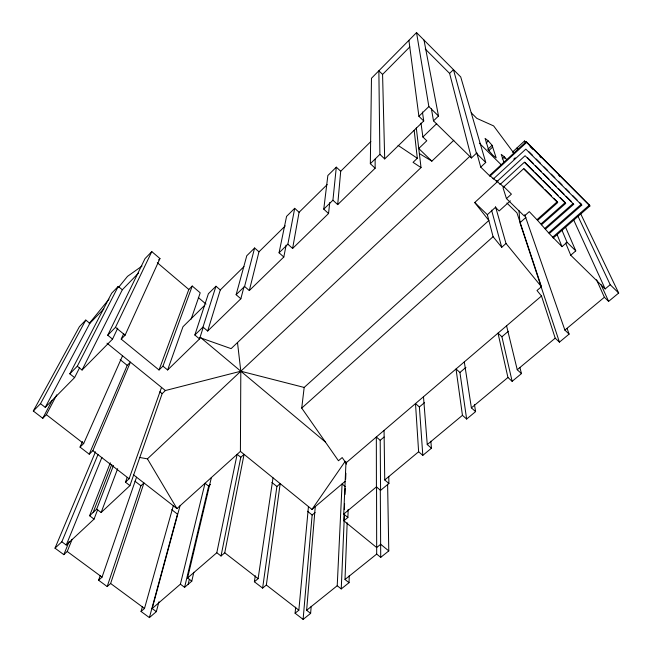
<?xml version="1.0" encoding="UTF-8"?>
<svg xmlns="http://www.w3.org/2000/svg" width="652" height="652" viewBox="0 0 652 652"><rect width="100%" height="100%" fill="white"/><g stroke="black" fill="none" stroke-linecap="round" stroke-linejoin="round"><path stroke-width="0.98" d="M337.712 204.614L340.703 171.248L336.31 167.156L332.927 200.213L337.712 204.614L375.136 168.224L375.144 159.243M133.375 474.737L176.936 508.576L240.409 451.38L240.816 371.224L237.491 342.447M375.136 168.224L370.336 163.693L371.469 78.273L416.538 32.6L460.719 76.936L485.748 162.446L480.736 167.108L490.002 176.179L526.596 142.429L526.262 141.631L489.75 175.315L490.002 176.179M345.576 486.84L342.072 483.939L337.223 585.732L341.24 588.919L349.032 582.692L349.26 575.586M376.554 486.498L376.685 554.078L380.719 557.362L388.779 550.916L380.695 544.298L376.66 547.55L343.865 520.793L347.883 517.46L348.184 509.383M349.032 582.692L345.006 579.489L347.174 522.757M343.865 520.793L344.166 513.711M344.337 509.66L344.598 503.588M344.989 494.477L345.25 488.405M345.642 479.293L345.902 473.222M346.293 464.118L346.375 462.089M341.24 588.919L344.419 514.126M347.883 517.46L343.734 514.061L345.951 462.944L342.186 457.565L338.461 460.76L301.729 408.095L304.174 387.443L488.853 220.474L474.729 202.519L497.998 181.174M295.682 607.159L295.095 613.214L303.107 619.4L310.629 613.385L311.183 606.327M310.629 613.385L306.627 610.28L315.258 506.62M303.107 619.4L312.145 515.023L315.087 512.553M295.095 613.214L298.844 610.191L308.453 506.58M292.618 248.445L299.081 212.283L294.704 208.322L287.866 244.207L292.618 248.445L328.543 213.522L329.749 202.544M328.543 213.522L323.767 209.153L327.858 175.51L336.31 167.156M262.617 588.12L266.35 585.031L280.173 483.637L276.888 486.49L262.617 588.12L254.386 581.771L255.299 575.765M254.386 581.771L258.119 578.65L273.017 477.834M249.308 290.556L258.966 251.819L254.622 247.988L244.582 286.464L249.308 290.556L283.816 257.002L286.13 245.103M221.028 556.001L224.744 552.806L244.068 454.346L240.8 457.28L221.028 556.001L216.806 552.741L237.141 454.322L240.8 457.28M283.816 257.002L279.064 252.797L286.57 216.374L294.704 208.322M184.597 587.338L208.664 486.147L205.03 483.262L180.4 584.176L184.597 587.338L191.786 581.152L193.831 572.269M188.183 584.249L189.349 579.302M191.786 581.152L187.58 577.974L211.37 477.541M207.67 331.037L220.294 289.944L215.967 286.236L202.976 327.084L207.67 331.037L240.849 298.779L243.929 287.01M142.421 606.613L141.044 611.47L149.398 617.615L156.341 611.641L158.941 601.829M149.398 617.615L177.483 514.151L171.688 509.66M156.341 611.641L152.169 608.552L180.025 505.797M240.849 298.779L236.13 294.712L246.774 255.747L254.622 247.988M141.044 611.47L144.5 608.471L173.31 505.756M191.142 319.105L200.213 292.829L192.242 286.041L162.951 366.155L167.621 369.969L199.536 338.942L203.22 327.353M199.536 338.942L194.842 335.014L208.404 293.718L215.967 286.236M107.181 586.556L110.62 583.483L143.962 482.961L140.897 485.797L107.181 586.556L98.599 580.239L100.261 575.471M98.599 580.239L102.038 577.15L136.537 477.199M113.497 465.455L96.675 509.139L101.125 512.505L129.919 485.626L162.161 393.645L165.388 390.532L240.816 371.224L304.174 387.443M129.919 485.626L125.453 482.17L129.104 478.747L161.541 387.41M167.621 369.969L182.984 326.725L204.744 305.275M125.453 482.17L127.164 477.403M123.725 333.612L121.199 339.113L159.031 369.977L188.819 289.472L192.242 286.041M101.125 512.505L117.653 468.674M98.044 454.42L61.834 541.788L66.251 545.048L94.051 519.106L97.686 509.611M93.138 512.456L111.802 464.363M94.051 519.106L89.609 515.756L110.327 462.79M95.469 451.828L55.012 548.177L63.823 554.656L67.237 551.486L72.144 539.285M66.251 545.048L101.908 457.411M63.823 554.656L69.161 541.486M89.226 454.191L92.853 450.671L130.424 362.178L127.221 365.364L89.226 454.191L80.041 447.093L82.519 441.526M80.041 447.093L83.66 443.556L122.552 355.788M121.199 339.113L125.094 335.185L159.968 258.567L151.794 251.607L144.997 258.657L107.735 335.226L112.535 339.13L82.062 370.026L77.295 366.228L118.248 286.399L122.315 289.781L82.062 370.026M112.535 339.13L117.759 328.127M107.735 335.226L115.485 327.32L151.794 251.607M45.249 407.361L89.829 323.359L85.787 320.075L40.514 403.686L45.249 407.361L74.589 377.606L79.617 367.704M74.589 377.606L69.821 373.832L111.671 293.221L118.248 286.399M85.787 320.075L79.422 326.685L33.317 411.005L42.771 418.307L46.365 414.68L56.732 394.843M42.771 418.307L52.184 400.393M240.409 451.38L311.958 509.416L345.242 461.257M89.194 323.514L108.99 299.162M118.566 287.369L127.507 276.366L142.006 266.057M89.829 323.359L103.831 308.885M122.315 289.781L138.517 273.041M158.599 259.969L159.968 258.567M33.317 411.005L40.514 403.686M69.821 373.832L77.295 366.228M422.431 111.997L423.727 120.987L384.696 158.933L382.577 74.418L409.774 46.952M220.294 289.944L243.954 266.627M258.966 251.819L285.258 225.91M299.081 212.283L327.206 184.557M340.703 171.248L370.849 141.533M476.425 153.285L471.412 157.98L449.611 73.407L453.45 69.642L476.425 153.285L485.748 162.446M159.031 369.977L162.951 366.155M194.842 335.014L202.976 327.084M236.13 294.712L244.582 286.464M279.064 252.797L287.866 244.207M323.767 209.153L332.927 200.213M370.336 163.693L379.888 154.369L378.861 70.783L382.577 74.418M423.727 120.987L418.902 116.284L428.861 106.561L416.538 32.6M471.412 157.98L433.507 120.865L438.503 116.023L423.996 40.082M453.857 140.229L431.86 161.158L418.747 148.509L426.783 140.775L422.879 136.985L436.693 123.644M414.175 130.335L417.313 158.257L413.058 162.332L421.029 167.597L231.11 348.641L199.553 337.483M139.479 457.443L147.433 458.853L469.831 156.317M486.131 143.024L488.315 140.971L492.089 145.306L496.172 157.882L492.839 155.233L488.918 150.718L485.072 138.354L488.315 140.971M55.012 548.177L61.834 541.788M89.609 515.756L96.675 509.139M487.712 149.398L492.089 145.306M488.984 150.473L492.659 147.05M502.203 158.933L504.395 156.904L506.914 159.789M512.399 152.185L524.526 140.979L525.911 142.364M513.743 159.129L515.219 157.776M489.75 175.315L493.425 178.917L525.838 149.112L581.78 205.127L549.277 233.612L561.991 246.66L567.028 242.291L561.91 230.099M493.425 178.917L493.173 178.061L496.832 181.647L525.08 155.738L573.703 204.28L545.382 229.194L549.277 233.612M496.832 181.647L496.571 180.783L500.214 184.353L524.338 162.283L565.659 203.44L541.478 224.785L545.382 229.194M500.214 184.353L499.945 183.489L503.572 187.042L523.597 168.77L557.656 202.601L537.59 220.384L541.478 224.785M504.395 186.513L503.026 187.768L506.465 198.615L524.33 216.065L529.277 211.639L537.59 220.384M495.496 206.619L506.009 243.473L501.73 247.279L493.083 236.692L487.346 214.687L495.43 207.352L499.147 210.963L510.361 200.824M506.465 198.615L511.412 194.125L503.295 186.17L503.572 187.042M208.664 486.147L210.572 484.436M301.729 408.095L493.083 236.692M525.936 217.401L519.954 222.739L559.432 342.145L569.106 334.117L567.077 328.363M537.248 219.447L557.264 201.704L553.719 198.184M541.127 223.84L565.243 202.536L560.272 197.58M545.015 228.241L573.271 203.375L573.703 204.28M548.911 232.65L581.331 204.215L579.905 202.78M552.806 237.067L589.441 205.062L526.262 141.631M553.189 238.045L589.905 205.983L589.441 205.062M152.169 608.552L180.4 584.176M187.58 577.974L216.806 552.741M577.786 215.779L610.207 284.712L605.162 288.926L570.736 255.217L575.773 250.881L565.39 226.766M506.906 203.041L516.946 212.837L541.421 286.717L537.003 290.507L541.494 296.008L555.211 338.16L559.432 342.145M345.951 462.944L541.494 296.008M388.763 476.359L388.902 483.466L380.581 490.361L380.206 440.304L384.077 437.019M430.85 441.2L431.445 448.209L422.814 455.365L419.383 406.978L424.468 402.651M474.469 404.59L475.593 411.616L466.636 419.049L459.929 372.479L465.944 367.361M519.986 367.728L521.453 373.612L512.138 381.33L501.91 336.758L508.34 331.289M311.958 509.416L345.095 481.38M343.734 514.061L376.416 486.881L376.334 437.003L380.206 440.304M388.902 483.466L384.737 479.962L418.625 451.763L415.495 403.572L419.383 406.978M431.445 448.209L427.256 444.582L462.439 415.324L456.025 368.975L459.929 372.479M475.593 411.616L471.396 407.875L507.932 377.484L497.998 333.139L501.91 336.758M521.453 373.612L517.24 369.741L555.211 338.16M569.106 334.117L564.885 330.108L604.38 297.255L596.539 279.732M604.38 297.255L608.609 301.387L618.683 293.041L580.451 213.285M306.627 610.28L337.223 585.732M345.006 579.489L376.685 554.078M419.342 153.53L431.86 161.158M398.103 145.396L417.313 158.257M67.237 551.486L102.038 577.15M110.62 583.483L144.5 608.471M46.365 414.68L83.66 443.556M92.853 450.671L129.104 478.747M224.744 552.806L258.119 578.65M266.35 585.031L298.844 610.191M134.964 481.2L140.897 485.797M120.139 359.635L127.221 365.364M159.854 391.779L162.161 393.645M271.884 482.439L276.888 486.49M307.491 511.258L312.145 515.023M107.001 343.18L165.388 390.532M115.485 327.32L125.094 335.185M200.466 337.443L325.429 442.048M376.416 486.881L380.581 490.361M157.328 262.732L188.819 289.472M198.314 297.54L206.008 304.077M418.625 451.763L422.814 455.365M462.439 415.324L466.636 419.049M507.932 377.484L512.138 381.33M379.888 154.369L384.696 158.933M474.729 202.519L487.346 214.687M428.861 106.561L438.503 116.023M567.028 242.291L575.773 250.881M610.207 284.712L618.683 293.041M479.359 143.195L501.6 165.152M523.98 168.64L543.1 187.629M545.227 189.74L551.6 196.073M524.721 162.169L533.964 171.37M535.382 172.788L541.788 179.161M543.206 180.58L550.312 187.662M551.739 189.08L558.136 195.453M471.29 112.861L476.832 118.371L493.629 125.909L513.882 153.147M527.607 157.768L533.312 163.473M535.455 165.608L541.16 171.305M543.303 173.448L549.008 179.145M551.152 181.28L556.148 186.268M558.283 188.412L563.996 194.109M566.132 196.244L571.128 201.24M518.218 149.471L516.832 148.085L517.549 149.927M530.06 146.529L532.839 149.324M539.848 156.358L541.25 157.76M558.764 175.339L560.117 176.7M529.082 151.892L532.66 155.478M536.237 159.064L540.532 163.359M544.11 166.945L547.688 170.531M551.274 174.108L554.852 177.694M558.43 181.28L562.008 184.866M565.586 188.444L569.163 192.03M572.741 195.616L577.036 199.911M425.194 48.965L449.611 73.407M526.596 142.429L589.905 205.983M506.009 243.473L541.421 286.717M147.433 458.853L176.936 508.576M581.331 204.215L581.78 205.127M573.483 219.52L605.162 288.926M565.243 202.536L565.659 203.44M601.111 284.802L608.609 301.387M557.264 201.704L557.656 202.601M524.526 140.979L525.316 142.853M565.675 243.066L570.736 255.217M557.069 234.5L561.991 246.66M524.73 214.704L564.885 330.108M505.015 158.697L504.395 156.904L501.233 154.361L504.045 162.617M476.726 152.584L480.736 167.108M491.575 210.172L501.73 247.279M506.571 325.821L517.24 369.741M431.428 108.876L433.507 120.865M464.305 361.909L471.396 407.875M421.005 123.146L422.879 136.985M408.902 40.334L418.902 116.284M416.286 127.939L421.029 167.597M518.984 210.555L519.872 221.721M423.49 396.75L427.256 444.582M387.614 484.216L388.779 550.916M384.061 430.41L384.737 479.962M380.303 489.505L380.719 557.362"/></g></svg>
